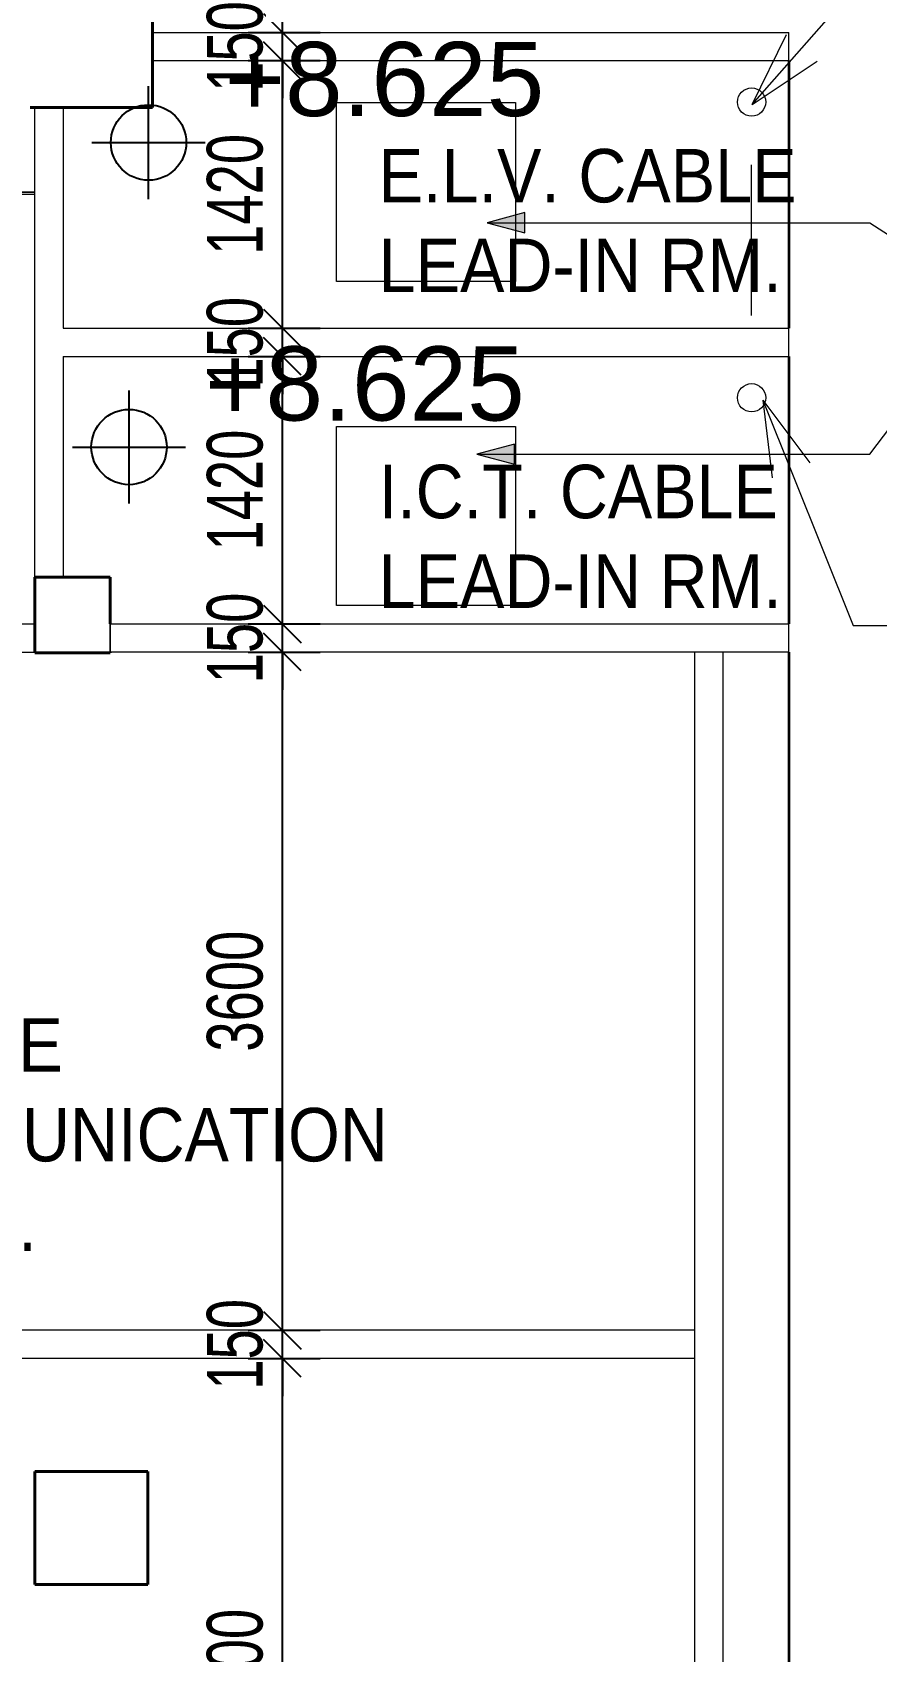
# Model space of a CAD drawing. Header units: millimetres. Extents: x 10569 to 232243, y -25347 to 80743.
# Drawn here: x 172730 to 177207, y 7501 to 16097 of the extents above; entities that cross this region are included whole.
import ezdxf

# ---------------------------------------------------------------- set-up
doc = ezdxf.new("R2010")
doc.units = ezdxf.units.MM
doc.linetypes.add('Overhead', pattern=[3.96875, 2.38125, -1.5875])
for name, color, linetype, lineweight in [('A-ANNO-DIMS', 211, 'Continuous', 5), ('A-ANNO-NOTE', 131, 'Continuous', 25), ('A-DETL-THIN', 151, 'Continuous', 9), ('A-FLOR-OVHD', 1, 'Overhead', 9), ('A-GENM', 13, 'Continuous', 20), ('A-WALL', 113, 'Continuous', 20), ('G-ANNO-TEXT', 231, 'Continuous', 5), ('S-COLS', 52, 'Continuous', 20)]:
    doc.layers.add(name, color=color, linetype=linetype, lineweight=lineweight)
doc.styles.add('Arial_1', font='arial.ttf', dxfattribs={"height": 393.413174})
doc.styles.add('Arial_2', font='arial.ttf', dxfattribs={"width": 0.7, "height": 295.05988})
doc.styles.add('Swis721 BT_6', font='swiss.ttf', dxfattribs={"width": 0.89, "height": 283.821263})
doc.dimstyles.new('Linear_-_1_5mm_Arial', dxfattribs={"dimscale": 304.8, "dimtxt": 300, "dimasz": 0.656168, "dimexe": 0.656168, "dimexo": 0.0625, "dimgap": 0.328084, "dimtad": 1, "dimdec": 0, "dimzin": 0, "dimdsep": 46, "dimtxsty": 'Arial_2', "dimblk1": 'OBLIQUE', "dimblk2": 'OBLIQUE', "dimsah": 1, "dimcen": 0.09, "dimadec": 0, "dimazin": 0, "dimtfac": 1, "dimtdec": 4, "dimtix": 1, "dimtmove": 0, "dimatfit": 3, "dimfxl": 0.656168, "dimfxlon": 1, "dimtvp": 1, "dimtolj": 1, "dimtzin": 0, "dimarcsym": 2})

# ---------------------------------------------------------------- blocks, each defined once
blk = doc.blocks.new('DLN_Slab Level Mark - SSL-2mm_Type 2-2670448-Copy _2_ of PART PLAN OF D_C_S _ CABLE LEAD-IN PLAN')
at = {"layer": 'A-ANNO-NOTE'}
for p, q in [((0, 1.5), (0, -1.5)), ((-1.5, 0), (1.5, 0))]:
    blk.add_line(p, q, dxfattribs=at)
blk.add_circle((0, 0), 1, dxfattribs=at)
blk = doc.blocks.new('_Oblique')
at = {"color": 0, "linetype": 'ByBlock', "lineweight": -2}
blk.add_line((-0.5, -0.5), (0.5, 0.5), dxfattribs=at)
blk = doc.blocks.new('DIMBLOCK254-Copy _2_ of PART PLAN OF D_C_S _ CABLE LEAD-IN PLAN')
at = {"layer": 'A-ANNO-DIMS', "color": 0, "lineweight": -2, "transparency": 16777216}
for p, q in [((173874.2, 9057.5), (174255.1, 9057.5)), ((174055.1, 5757.5), (174055.1, 9057.5)), ((173874.2, 5757.5), (174255.1, 5757.5))]:
    blk.add_line(p, q, dxfattribs=at)
at = {"layer": 'Defpoints', "color": 0, "transparency": 16777216}
for p in [(173855.1, 9057.5), (174055.1, 9057.5), (173855.1, 5757.5)]:
    blk.add_point(p, dxfattribs=at)
at = {"layer": 'A-ANNO-DIMS', "color": 0, "lineweight": -2, "transparency": 16777216, "xscale": 200, "yscale": 200, "zscale": 200}
for p, rotation in [((174055.1, 9057.5), 90), ((174055.1, 5757.5), 270)]:
    blk.add_blockref('_Oblique', p, dxfattribs=dict(at, rotation=rotation))
at = {"layer": 'A-ANNO-DIMS', "color": 0, "transparency": 16777216, "insert": (173804.4, 7407.5), "char_height": 295.06, "width": 753.231, "attachment_point": 5, "rotation": 90, "style": 'Arial_2'}
blk.add_mtext('\\A1;3300', dxfattribs=at)
blk = doc.blocks.new('DIMBLOCK255-Copy _2_ of PART PLAN OF D_C_S _ CABLE LEAD-IN PLAN')
at = {"layer": 'A-ANNO-DIMS', "color": 0, "lineweight": -2, "transparency": 16777216}
for p, q in [((174055.1, 9207.5), (174055.1, 9407.5)), ((173874.2, 9207.5), (174255.1, 9207.5)), ((174055.1, 9057.5), (174055.1, 9207.5)), ((173874.2, 9057.5), (174255.1, 9057.5)), ((174055.1, 9057.5), (174055.1, 8857.5))]:
    blk.add_line(p, q, dxfattribs=at)
at = {"layer": 'Defpoints', "color": 0, "transparency": 16777216}
for p in [(173855.1, 9207.5), (174055.1, 9207.5), (173855.1, 9057.5)]:
    blk.add_point(p, dxfattribs=at)
at = {"layer": 'A-ANNO-DIMS', "color": 0, "lineweight": -2, "transparency": 16777216, "xscale": 200, "yscale": 200, "zscale": 200}
for p, rotation in [((174055.1, 9207.5), 270), ((174055.1, 9057.5), 90)]:
    blk.add_blockref('_Oblique', p, dxfattribs=dict(at, rotation=rotation))
at = {"layer": 'A-ANNO-DIMS', "color": 0, "transparency": 16777216, "insert": (173804.5, 9132.5), "char_height": 295.06, "width": 564.923, "attachment_point": 5, "rotation": 90, "style": 'Arial_2'}
blk.add_mtext('\\A1;150', dxfattribs=at)
blk = doc.blocks.new('DIMBLOCK256-Copy _2_ of PART PLAN OF D_C_S _ CABLE LEAD-IN PLAN')
at = {"layer": 'A-ANNO-DIMS', "color": 0, "lineweight": -2, "transparency": 16777216}
for p, q in [((173874.2, 12807.5), (174255.1, 12807.5)), ((174055.1, 9207.5), (174055.1, 12807.5)), ((173874.2, 9207.5), (174255.1, 9207.5))]:
    blk.add_line(p, q, dxfattribs=at)
at = {"layer": 'Defpoints', "color": 0, "transparency": 16777216}
for p in [(173855.1, 12807.5), (174055.1, 12807.5), (173855.1, 9207.5)]:
    blk.add_point(p, dxfattribs=at)
at = {"layer": 'A-ANNO-DIMS', "color": 0, "lineweight": -2, "transparency": 16777216, "xscale": 200, "yscale": 200, "zscale": 200}
for p, rotation in [((174055.1, 12807.5), 90), ((174055.1, 9207.5), 270)]:
    blk.add_blockref('_Oblique', p, dxfattribs=dict(at, rotation=rotation))
at = {"layer": 'A-ANNO-DIMS', "color": 0, "transparency": 16777216, "insert": (173804.4, 11007.5), "char_height": 295.06, "width": 753.231, "attachment_point": 5, "rotation": 90, "style": 'Arial_2'}
blk.add_mtext('\\A1;3600', dxfattribs=at)
blk = doc.blocks.new('DIMBLOCK257-Copy _2_ of PART PLAN OF D_C_S _ CABLE LEAD-IN PLAN')
at = {"layer": 'A-ANNO-DIMS', "color": 0, "lineweight": -2, "transparency": 16777216}
for p, q in [((174055.1, 12957.5), (174055.1, 13157.5)), ((173874.2, 12957.5), (174255.1, 12957.5)), ((174055.1, 12807.5), (174055.1, 12957.5)), ((173874.2, 12807.5), (174255.1, 12807.5)), ((174055.1, 12807.5), (174055.1, 12607.5))]:
    blk.add_line(p, q, dxfattribs=at)
at = {"layer": 'Defpoints', "color": 0, "transparency": 16777216}
for p in [(173855.1, 12957.5), (174055.1, 12957.5), (173855.1, 12807.5)]:
    blk.add_point(p, dxfattribs=at)
at = {"layer": 'A-ANNO-DIMS', "color": 0, "lineweight": -2, "transparency": 16777216, "xscale": 200, "yscale": 200, "zscale": 200}
for p, rotation in [((174055.1, 12957.5), 270), ((174055.1, 12807.5), 90)]:
    blk.add_blockref('_Oblique', p, dxfattribs=dict(at, rotation=rotation))
at = {"layer": 'A-ANNO-DIMS', "color": 0, "transparency": 16777216, "insert": (173804.5, 12882.5), "char_height": 295.06, "width": 564.923, "attachment_point": 5, "rotation": 90, "style": 'Arial_2'}
blk.add_mtext('\\A1;150', dxfattribs=at)
blk = doc.blocks.new('DIMBLOCK258-Copy _2_ of PART PLAN OF D_C_S _ CABLE LEAD-IN PLAN')
at = {"layer": 'A-ANNO-DIMS', "color": 0, "lineweight": -2, "transparency": 16777216}
for p, q in [((173874.2, 14377.5), (174255.1, 14377.5)), ((174055.1, 12957.5), (174055.1, 14377.5)), ((173874.2, 12957.5), (174255.1, 12957.5))]:
    blk.add_line(p, q, dxfattribs=at)
at = {"layer": 'Defpoints', "color": 0, "transparency": 16777216}
for p in [(173855.1, 14377.5), (174055.1, 14377.5), (173855.1, 12957.5)]:
    blk.add_point(p, dxfattribs=at)
at = {"layer": 'A-ANNO-DIMS', "color": 0, "lineweight": -2, "transparency": 16777216, "xscale": 200, "yscale": 200, "zscale": 200}
for p, rotation in [((174055.1, 14377.5), 90), ((174055.1, 12957.5), 270)]:
    blk.add_blockref('_Oblique', p, dxfattribs=dict(at, rotation=rotation))
at = {"layer": 'A-ANNO-DIMS', "color": 0, "transparency": 16777216, "insert": (173804.5, 13667.5), "char_height": 295.06, "width": 753.231, "attachment_point": 5, "rotation": 90, "style": 'Arial_2'}
blk.add_mtext('\\A1;1420', dxfattribs=at)
blk = doc.blocks.new('DIMBLOCK259-Copy _2_ of PART PLAN OF D_C_S _ CABLE LEAD-IN PLAN')
at = {"layer": 'A-ANNO-DIMS', "color": 0, "lineweight": -2, "transparency": 16777216}
for p, q in [((174055.1, 14527.5), (174055.1, 14727.5)), ((173874.2, 14527.5), (174255.1, 14527.5)), ((174055.1, 14377.5), (174055.1, 14527.5)), ((173874.2, 14377.5), (174255.1, 14377.5)), ((174055.1, 14377.5), (174055.1, 14177.5))]:
    blk.add_line(p, q, dxfattribs=at)
at = {"layer": 'Defpoints', "color": 0, "transparency": 16777216}
for p in [(173855.1, 14527.5), (174055.1, 14527.5), (173855.1, 14377.5)]:
    blk.add_point(p, dxfattribs=at)
at = {"layer": 'A-ANNO-DIMS', "color": 0, "lineweight": -2, "transparency": 16777216, "xscale": 200, "yscale": 200, "zscale": 200}
for p, rotation in [((174055.1, 14527.5), 270), ((174055.1, 14377.5), 90)]:
    blk.add_blockref('_Oblique', p, dxfattribs=dict(at, rotation=rotation))
at = {"layer": 'A-ANNO-DIMS', "color": 0, "transparency": 16777216, "insert": (173804.5, 14452.5), "char_height": 295.06, "width": 564.923, "attachment_point": 5, "rotation": 90, "style": 'Arial_2'}
blk.add_mtext('\\A1;150', dxfattribs=at)
blk = doc.blocks.new('DIMBLOCK260-Copy _2_ of PART PLAN OF D_C_S _ CABLE LEAD-IN PLAN')
at = {"layer": 'A-ANNO-DIMS', "color": 0, "lineweight": -2, "transparency": 16777216}
for p, q in [((173874.2, 15947.5), (174255.1, 15947.5)), ((174055.1, 14527.5), (174055.1, 15947.5)), ((173874.2, 14527.5), (174255.1, 14527.5))]:
    blk.add_line(p, q, dxfattribs=at)
at = {"layer": 'Defpoints', "color": 0, "transparency": 16777216}
for p in [(173855.1, 15947.5), (174055.1, 15947.5), (173855.1, 14527.5)]:
    blk.add_point(p, dxfattribs=at)
at = {"layer": 'A-ANNO-DIMS', "color": 0, "lineweight": -2, "transparency": 16777216, "xscale": 200, "yscale": 200, "zscale": 200}
for p, rotation in [((174055.1, 15947.5), 90), ((174055.1, 14527.5), 270)]:
    blk.add_blockref('_Oblique', p, dxfattribs=dict(at, rotation=rotation))
at = {"layer": 'A-ANNO-DIMS', "color": 0, "transparency": 16777216, "insert": (173804.5, 15237.5), "char_height": 295.06, "width": 753.231, "attachment_point": 5, "rotation": 90, "style": 'Arial_2'}
blk.add_mtext('\\A1;1420', dxfattribs=at)
blk = doc.blocks.new('DIMBLOCK261-Copy _2_ of PART PLAN OF D_C_S _ CABLE LEAD-IN PLAN')
at = {"layer": 'A-ANNO-DIMS', "color": 0, "lineweight": -2, "transparency": 16777216}
for p, q in [((174055.1, 16097.5), (174055.1, 16297.5)), ((173874.2, 16097.5), (174255.1, 16097.5)), ((174055.1, 15947.5), (174055.1, 16097.5)), ((173874.2, 15947.5), (174255.1, 15947.5)), ((174055.1, 15947.5), (174055.1, 15747.5))]:
    blk.add_line(p, q, dxfattribs=at)
at = {"layer": 'Defpoints', "color": 0, "transparency": 16777216}
for p in [(173855.1, 16097.5), (174055.1, 16097.5), (173855.1, 15947.5)]:
    blk.add_point(p, dxfattribs=at)
at = {"layer": 'A-ANNO-DIMS', "color": 0, "lineweight": -2, "transparency": 16777216, "xscale": 200, "yscale": 200, "zscale": 200}
for p, rotation in [((174055.1, 16097.5), 270), ((174055.1, 15947.5), 90)]:
    blk.add_blockref('_Oblique', p, dxfattribs=dict(at, rotation=rotation))
at = {"layer": 'A-ANNO-DIMS', "color": 0, "transparency": 16777216, "insert": (173804.5, 16022.5), "char_height": 295.06, "width": 564.923, "attachment_point": 5, "rotation": 90, "style": 'Arial_2'}
blk.add_mtext('\\A1;150', dxfattribs=at)

msp = doc.modelspace()

# ---------------------------------------------------------------- hatches: boundary and pattern name
at = {"layer": 'G-ANNO-TEXT'}
for points in [[(175141.33824, 15087.10392), (175341.33824, 15033.51408), (175341.33824, 15140.69376)], [(175087.32094, 13858.47602), (175287.32094, 13804.88618), (175287.32094, 13912.06586)]]:
    msp.add_hatch(color=60, dxfattribs=at).paths.add_polyline_path(points, flags=0)

# ---------------------------------------------------------------- linework, layer by layer
at = {"layer": 'A-DETL-THIN'}
msp.add_line((176542.01041, 15395.11645), (176542.01041, 14595.11645), dxfattribs=at)
for centre in [(176544.00348, 15727.70545), (176544.00348, 14157.70545)]:
    msp.add_circle(centre, 75, dxfattribs=at)
at = {"layer": 'A-FLOR-OVHD'}
for p, q in [((174342.01041, 15724.48547), (175292.01041, 15724.48547)), ((174342.01041, 14774.48547), (174342.01041, 15724.48547)), ((175292.01041, 15724.48547), (175292.01041, 14774.48547)), ((175292.01041, 14774.48547), (174342.01041, 14774.48547)), ((174342.01041, 14004.48547), (175292.01041, 14004.48547)), ((174342.01041, 13054.48547), (174342.01041, 14004.48547)), ((175292.01041, 14004.48547), (175292.01041, 13054.48547)), ((175292.01041, 13054.48547), (174342.01041, 13054.48547))]:
    msp.add_line(p, q, dxfattribs=at)
at = {"layer": 'A-GENM', "lineweight": 9}
for p, q in [((172742.01041, 15249.48547), (167300.01041, 15249.48547)), ((167300.01041, 15249.48547), (172742.01041, 15249.48547)), ((167300.01041, 15239.48547), (172742.01041, 15239.48547)), ((167300.01041, 15239.48547), (172742.01041, 15239.48547))]:
    msp.add_line(p, q, dxfattribs=at)
at = {"layer": 'A-WALL'}
for p, q in [((173367.01041, 16097.48547), (176742.01041, 16097.48547)), ((173367.01041, 16097.48547), (173367.01041, 15947.48547)), ((176742.01041, 15947.48547), (176742.01041, 16097.48547)), ((173367.01041, 15947.48547), (176742.01041, 15947.48547)), ((172742.01041, 13204.48546), (172742.01041, 15699.15213)), ((172742.01041, 15699.15213), (172892.01041, 15699.15213)), ((172892.01041, 15699.15213), (172892.01041, 14527.48546)), ((172892.01041, 14527.48546), (176742.01041, 14527.48546)), ((176742.01041, 14377.48546), (176742.01041, 14527.48546)), ((172892.01041, 14377.48546), (172892.01041, 13204.48546)), ((172892.01041, 14377.48546), (176742.01041, 14377.48546)), ((172742.01041, 13204.48546), (172892.01041, 13204.48546)), ((169992.01041, 12957.48546), (172742.01041, 12957.48546)), ((172742.01041, 12807.48546), (172742.01041, 12957.48546)), ((173142.01041, 12957.48546), (176742.01041, 12957.48546)), ((173142.01041, 12957.48546), (173142.01041, 12807.48546)), ((176742.01041, 12807.48546), (176742.01041, 12957.48546)), ((170142.01041, 12807.48546), (172742.01041, 12807.48546)), ((176742.01041, 12807.48546), (173142.01041, 12807.48546)), ((176242.01041, 12807.48546), (176242.01041, 5757.48546)), ((176392.01041, 12807.48546), (176392.01041, 5607.48546)), ((176242.01041, 9207.48546), (170142.01041, 9207.48546)), ((176242.01041, 9057.48546), (169992.01041, 9057.48546))]:
    msp.add_line(p, q, dxfattribs=at)
at = {"layer": 'A-WALL', "lineweight": 35}
for p, q in [((176742.01041, 15947.48547), (176742.01041, 14527.48546)), ((176742.01041, 14377.48546), (176742.01041, 12957.48546)), ((176742.01041, 12807.48546), (176742.01041, 5257.48546))]:
    msp.add_line(p, q, dxfattribs=at)
at = {"layer": 'G-ANNO-TEXT', "color": 60}
for p, q in [((176546.46335, 15714.48085), (177836.59044, 17182.05802)), ((176546.46335, 15714.48085), (176730.06209, 16085.66677)), ((176546.46335, 15714.48085), (176891.05748, 15944.13791)), ((175341.33824, 15140.69376), (175141.33824, 15087.10392)), ((175341.33824, 15033.51408), (175341.33824, 15140.69376)), ((175141.33824, 15087.10392), (175341.33824, 15033.51408)), ((175141.33824, 15087.10392), (177172.01103, 15087.10392)), ((177172.01103, 15087.10392), (177791.08775, 14682.76797)), ((177172.01103, 13858.47602), (177791.08775, 14682.76797)), ((176604.39727, 14144.48084), (176852.33981, 13812.8003)), ((176604.39727, 14144.48084), (176653.28153, 13733.2658)), ((176604.39727, 14144.48084), (177082.26972, 12948.46579)), ((175287.32094, 13912.06586), (175087.32094, 13858.47602)), ((175087.32094, 13858.47602), (175287.32094, 13804.88618)), ((175087.32094, 13858.47602), (177172.01103, 13858.47602)), ((175287.32094, 13804.88618), (175287.32094, 13912.06586)), ((177082.26972, 12948.46579), (178678.10435, 12948.46579))]:
    msp.add_line(p, q, dxfattribs=at)
at = {"layer": 'S-COLS', "color": 10, "lineweight": 40}
for p, q in [((173367.01041, 16349.15213), (173367.01041, 15947.48547)), ((173367.01041, 15699.15213), (173367.01041, 15947.48547)), ((173367.01041, 15699.15213), (172717.01041, 15699.15213)), ((173142.01041, 13204.48546), (172742.01041, 13204.48546)), ((172742.01041, 13204.48546), (172742.01041, 12804.48546)), ((173142.01041, 12957.48546), (173142.01041, 13204.48546)), ((173142.01041, 12804.48546), (172742.01041, 12804.48546)), ((173142.01041, 12804.48546), (173142.01041, 12807.48546)), ((173342.01041, 8457.48549), (172742.01041, 8457.48549)), ((172742.01041, 8457.48549), (172742.01041, 7857.48549)), ((173342.01041, 7857.48549), (173342.01041, 8457.48549)), ((172742.01041, 7857.48549), (173342.01041, 7857.48549))]:
    msp.add_line(p, q, dxfattribs=at)
at = {"layer": 'S-COLS', "color": 50, "lineweight": 15}
msp.add_line((173142.01041, 12807.48546), (173142.01041, 12957.48546), dxfattribs=at)

# ---------------------------------------------------------------- block references
at = {"layer": 'A-ANNO-NOTE'}
for p, xscale, yscale, zscale, rotation in [((173345.46643, 15512.66722), 200, 200, 200, 90.00000000000057), ((173241.93859, 13896.32564), 200.0000000000001, 200.0000000000001, 200.0000000000001, 90.00000000000031)]:
    msp.add_blockref('DLN_Slab Level Mark - SSL-2mm_Type 2-2670448-Copy _2_ of PART PLAN OF D_C_S _ CABLE LEAD-IN PLAN', p, dxfattribs=dict(at, xscale=xscale, yscale=yscale, zscale=zscale, rotation=rotation))

# ---------------------------------------------------------------- texts
at = {"layer": 'A-ANNO-NOTE', "lineweight": 5, "char_height": 393.413174, "width": 2020.8, "attachment_point": 1, "line_spacing_factor": 0.938532, "style": 'Arial_1'}
for insert in [(173748.26143, 16046.72198), (173644.73359, 14430.3804)]:
    msp.add_mtext('+8.625', dxfattribs=dict(at, insert=insert))
at = {"layer": 'G-ANNO-TEXT', "color": 7, "char_height": 283.8212635, "attachment_point": 1, "line_spacing_factor": 1.00667, "style": 'Swis721 BT_6'}
for s, insert, width in [('E.L.V. CABLE\\PLEAD-IN RM.', (174566.22793, 15478.61649), 2538), ('I.C.T. CABLE\\PLEAD-IN RM.', (174566.22793, 13801.96901), 2448), ('MOBILE\\PCOMMUNICATION\\PROOM.', (171557.00618, 10863.725), 3571.2)]:
    msp.add_mtext(s, dxfattribs=dict(at, insert=insert, width=width))

# ---------------------------------------------------------------- dimensions: what is measured, and where the dimension line sits
at = {"layer": 'A-ANNO-DIMS'}
for base, p1, p2, override, picture, middle in [((174055.13113, 16097.48547), (173855.13113, 15947.48547), (173855.13113, 16097.48547), {"dimpost": '<>', "dimfxl": 150}, 'DIMBLOCK261-Copy _2_ of PART PLAN OF D_C_S _ CABLE LEAD-IN PLAN', (173804.48152, 16022.48547)), ((174055.13113, 15947.48547), (173855.13113, 14527.48546), (173855.13113, 15947.48547), {"dimpost": '<>', "dimfxl": 1420.000004}, 'DIMBLOCK260-Copy _2_ of PART PLAN OF D_C_S _ CABLE LEAD-IN PLAN', (173804.48152, 15237.48547)), ((174055.13113, 14527.48546), (173855.13113, 14377.48546), (173855.13113, 14527.48546), {"dimpost": '<>', "dimfxl": 150}, 'DIMBLOCK259-Copy _2_ of PART PLAN OF D_C_S _ CABLE LEAD-IN PLAN', (173804.48152, 14452.48546)), ((174055.13113, 14377.48546), (173855.13113, 12957.48546), (173855.13113, 14377.48546), {"dimpost": '<>', "dimfxl": 1420.000004}, 'DIMBLOCK258-Copy _2_ of PART PLAN OF D_C_S _ CABLE LEAD-IN PLAN', (173804.48152, 13667.48546)), ((174055.13113, 12957.48546), (173855.13113, 12807.48546), (173855.13113, 12957.48546), {"dimpost": '<>', "dimfxl": 150}, 'DIMBLOCK257-Copy _2_ of PART PLAN OF D_C_S _ CABLE LEAD-IN PLAN', (173804.48152, 12882.48546)), ((174055.13113, 12807.48546), (173855.13113, 9207.48546), (173855.13113, 12807.48546), {"dimpost": '<>', "dimfxl": 3600}, 'DIMBLOCK256-Copy _2_ of PART PLAN OF D_C_S _ CABLE LEAD-IN PLAN', (173804.38089, 11007.48546)), ((174055.13113, 9207.48546), (173855.13113, 9057.48546), (173855.13113, 9207.48546), {"dimpost": '<>', "dimfxl": 150}, 'DIMBLOCK255-Copy _2_ of PART PLAN OF D_C_S _ CABLE LEAD-IN PLAN', (173804.48152, 9132.48546)), ((174055.13113, 9057.48546), (173855.13113, 5757.48546), (173855.13113, 9057.48546), {"dimpost": '<>', "dimfxl": 3300}, 'DIMBLOCK254-Copy _2_ of PART PLAN OF D_C_S _ CABLE LEAD-IN PLAN', (173804.38089, 7407.48546))]:
    dim = msp.add_linear_dim(base=base, p1=p1, p2=p2, angle=90, dimstyle='Linear_-_1_5mm_Arial', override=override, dxfattribs=at)
    dim.commit()
    dim.dimension.update_dxf_attribs({"geometry": picture, "text_midpoint": middle})

doc.saveas('drawing.dxf')
